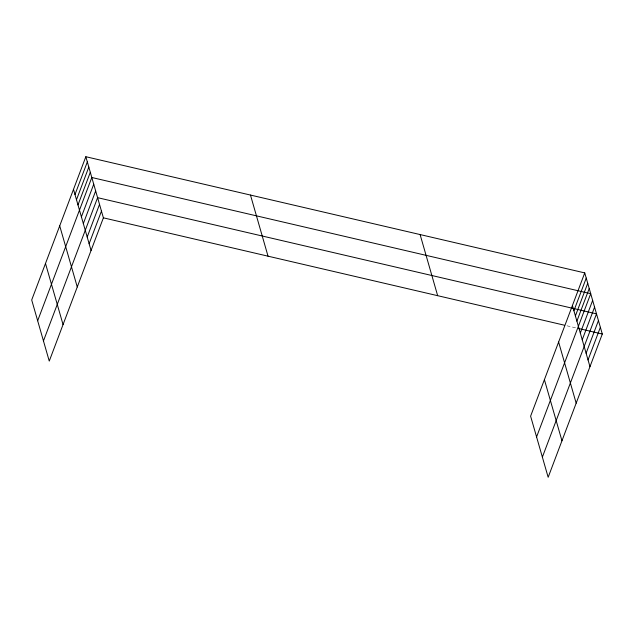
<?xml version="1.0" encoding="UTF-8"?>
<svg xmlns="http://www.w3.org/2000/svg" width="634" height="634" viewBox="0 0 634 634"><rect width="100%" height="100%" fill="white"/><g stroke="black" fill="none" stroke-linecap="round" stroke-linejoin="round"><path stroke-width="0.48" stroke-dasharray="3.17 2.38" d="M567.018 325.813L576.068 327.913"/><path stroke-width="0.95" d="M85.836 156.717L31.7 299.977L49.254 361.095L103.39 217.834L85.836 156.717L584.746 272.905L602.3 334.023L548.164 477.283L530.61 416.166L584.746 272.905M74.994 194.543L87.326 161.908M76.484 199.742L88.815 167.107M77.982 204.933L90.313 172.297M37.668 320.756L91.803 177.496L590.714 293.685L536.578 436.945M81.398 216.852L93.737 184.217M83.331 223.58L95.663 190.945M43.461 340.926L97.596 197.665L596.507 313.854L542.371 457.114M87.191 237.021L99.53 204.386M89.125 243.749L101.456 211.114M573.905 310.739L586.236 278.104M575.395 315.93L587.726 283.295M576.892 321.129L589.224 288.494M580.316 333.048L592.647 300.413M582.242 339.769L594.573 307.133M586.109 353.217L598.441 320.582M588.035 359.938L600.366 327.303M103.39 217.834L564.308 325.179M578.779 328.547L602.3 334.023M572.415 305.54L589.969 366.658M558.617 342.051L576.171 403.169M544.408 379.663L561.962 440.781M420.104 234.564L437.658 295.682M250.478 195.058L268.031 256.176M73.504 189.352L91.058 250.47M59.707 225.855L77.261 286.972M45.497 263.467L63.051 324.584"/></g></svg>
